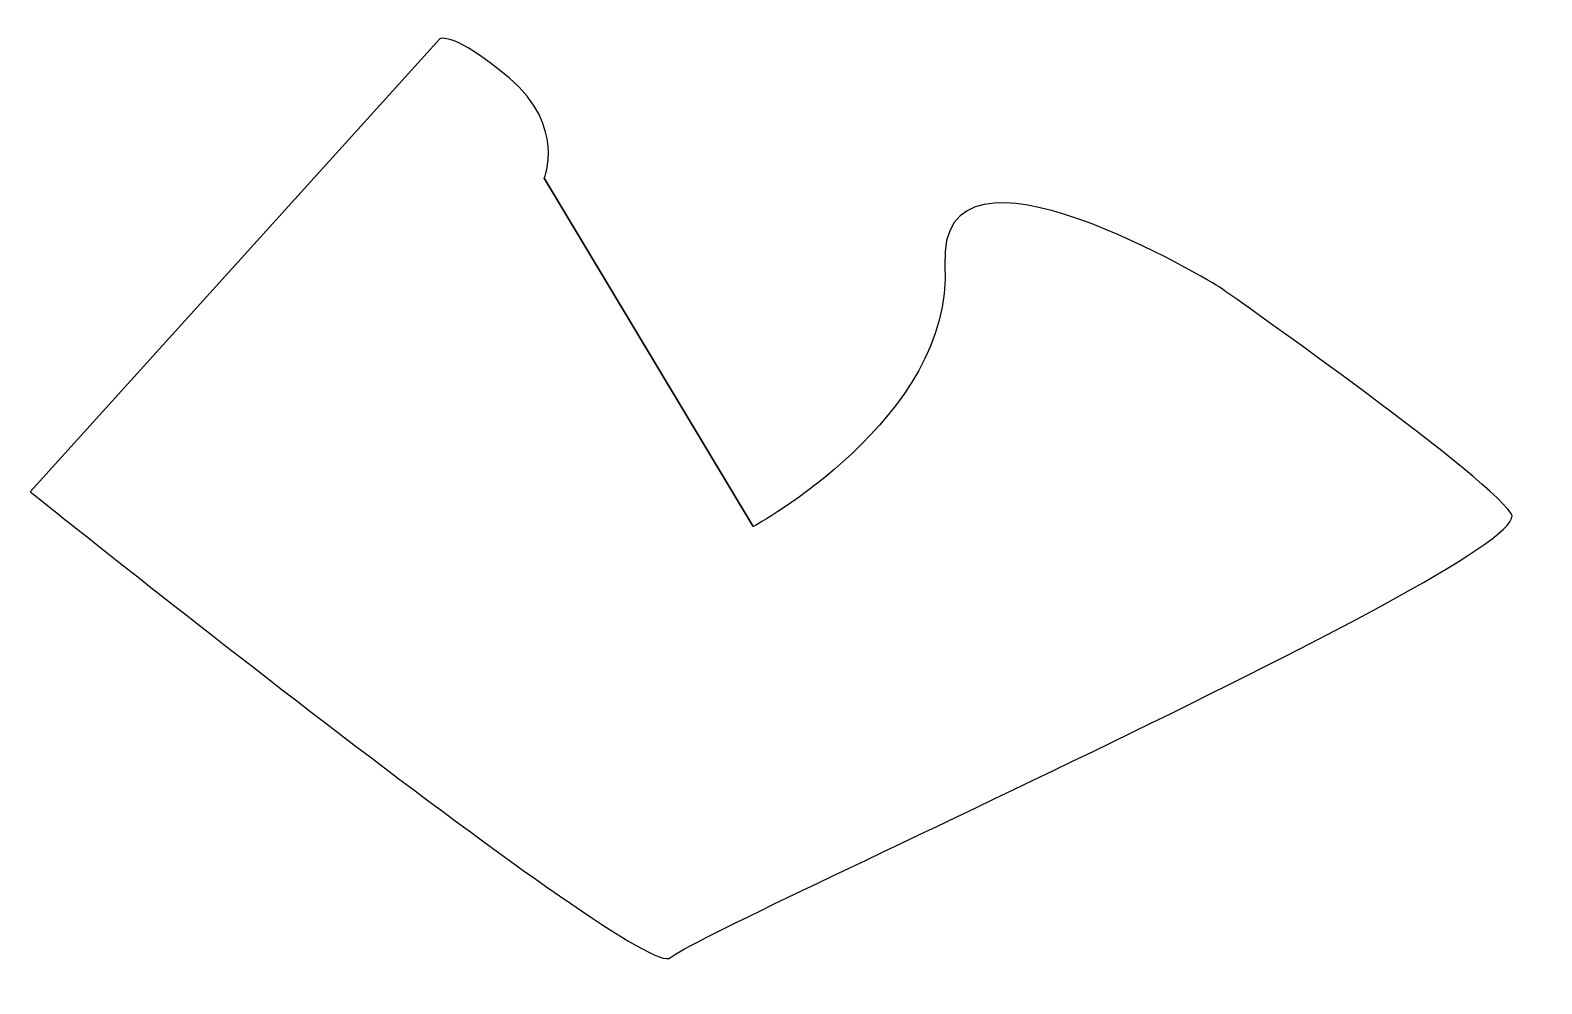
# Model space of a CAD drawing. Extents: x 126 to 564, y 323 to 599.
import ezdxf

# ---------------------------------------------------------------- set-up
doc = ezdxf.new("R2010")
doc.units = 0
doc.layers.get('0').update_dxf_attribs({"linetype": 'CONTINUOUS'})

msp = doc.modelspace()

# ---------------------------------------------------------------- linework, layer by layer
at = {"color": 7}
for points in [[(244.68084, 596.567204), (126.124144, 465.398092)], [(244.68084, 596.567204), (244.68084, 596.567204)], [(335.490224, 455.308164), (274.950632, 556.207476)]]:
    msp.add_lwpolyline(points, close=True, dxfattribs=at)
for points in [[(264.860704, 585.216028), (248.464568, 599.089684), (244.68084, 596.567204), (244.68084, 596.567204)], [(274.950632, 556.207476), (274.950632, 556.207476), (281.25684, 571.342372), (264.860704, 585.216028)], [(470.443056, 524.676444), (470.443056, 524.676444), (388.462368, 575.1261), (390.984848, 530.982652)], [(390.984848, 530.982652), (393.507328, 486.839196), (335.490224, 455.308164), (335.490224, 455.308164)], [(554.946232, 459.091884), (546.117544, 471.7043), (470.443056, 524.676444), (470.443056, 524.676444)], [(126.124144, 465.398092), (126.124144, 465.398092), (303.959184, 322.877812), (311.52664, 330.44526)], [(311.52664, 330.44526), (319.094088, 338.012708), (563.774928, 446.479468), (554.946232, 459.091884)]]:
    msp.add_open_spline(points, degree=3, dxfattribs=at)

doc.saveas('drawing.dxf')
